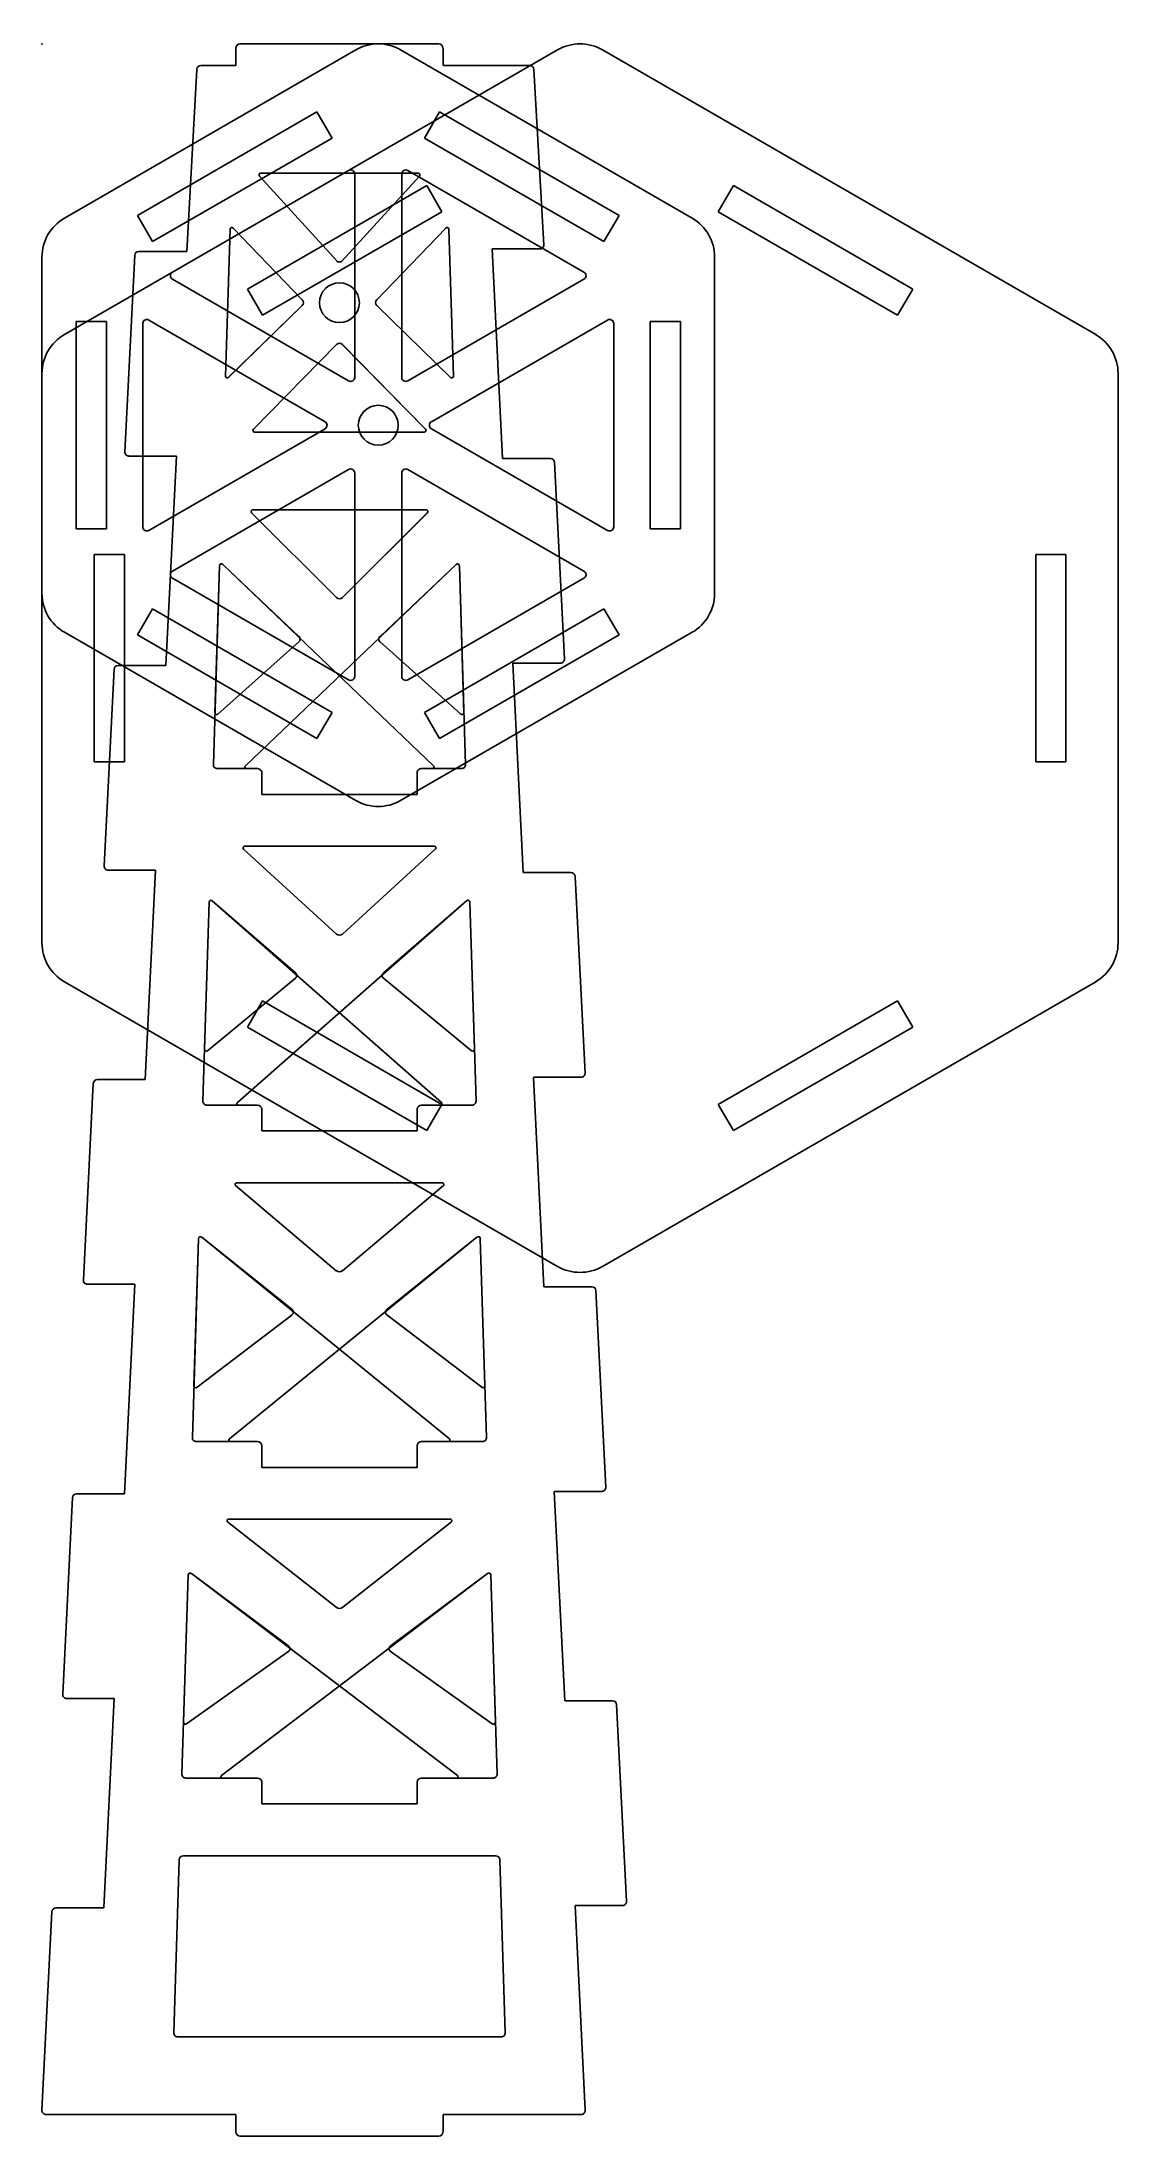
# Model space of a CAD drawing. Header units: centimetres. Extents: x 0 to 13.2, y -25.6 to 0.
import ezdxf

# ---------------------------------------------------------------- set-up
doc = ezdxf.new("R2010")
doc.units = ezdxf.units.CM
doc.header["$MEASUREMENT"] = 0
for name, color, linetype in [('windmill v4 v1_Sketch2', 7, 'Continuous'), ('windmill v4 v1_Sketch4', 7, 'Continuous'), ('windmill v4 v1_Sketch5', 7, 'Continuous'), ('windmill v4 v1_Sketch8', 7, 'Continuous')]:
    doc.layers.add(name, color=color, linetype=linetype)

msp = doc.modelspace()

# ---------------------------------------------------------------- linework, layer by layer
at = {"layer": 'windmill v4 v1_Sketch2'}
for p, q in [((0.275, -3.561), (6.314, -0.074)), ((6.863, -0.074), (12.903, -3.561)), ((4.712, -1.736), (2.516, -3.004)), ((4.897, -2.056), (4.712, -1.736)), ((8.281, -2.056), (8.466, -1.736)), ((8.466, -1.736), (10.662, -3.004)), ((2.7, -3.324), (4.897, -2.056)), ((10.477, -3.324), (8.281, -2.056)), ((2.516, -3.004), (2.7, -3.324)), ((10.662, -3.004), (10.477, -3.324)), ((0, -11.01), (0, -4.036)), ((13.177, -4.036), (13.177, -11.01)), ((0.639, -8.791), (0.639, -6.255)), ((0.639, -6.255), (1.009, -6.255)), ((1.009, -6.255), (1.009, -8.791)), ((12.169, -6.255), (12.539, -6.255)), ((12.169, -8.791), (12.169, -6.255)), ((12.539, -6.255), (12.539, -8.791)), ((1.009, -8.791), (0.639, -8.791)), ((12.539, -8.791), (12.169, -8.791)), ((6.314, -14.973), (0.275, -11.486)), ((12.903, -11.486), (6.863, -14.973)), ((2.516, -12.042), (2.7, -11.722)), ((2.7, -11.722), (4.897, -12.99)), ((10.477, -11.722), (8.281, -12.99)), ((10.662, -12.042), (10.477, -11.722)), ((4.712, -13.31), (2.516, -12.042)), ((8.466, -13.31), (10.662, -12.042)), ((4.897, -12.99), (4.712, -13.31)), ((8.281, -12.99), (8.466, -13.31))]:
    msp.add_line(p, q, dxfattribs=at)
at = {"layer": 'windmill v4 v1_Sketch2', "extrusion": (0, 0, -1)}
for centre, start, end in [((-6.589, -0.549), 60, 120), ((-0.549, -4.036), 360, 60), ((-12.628, -4.036), 119.9999, 180), ((-0.549, -11.01), 300, 0), ((-12.628, -11.01), 180, 240.0001), ((-6.589, -14.497), 240, 300)]:
    msp.add_arc(centre, 0.549, start, end, dxfattribs=at)
at = {"layer": 'windmill v4 v1_Sketch2'}
msp.add_point((0, 0), dxfattribs=at)
at = {"layer": 'windmill v4 v1_Sketch4'}
for p, q in [((4.86, 0), (2.426, 0)), ((2.375, -0.051), (2.375, -0.264)), ((4.911, -0.264), (4.911, -0.051)), ((1.897, -0.312), (1.773, -2.541)), ((2.375, -0.264), (1.947, -0.264)), ((5.973, -0.264), (4.911, -0.264)), ((6.144, -2.46), (6.023, -0.312)), ((3.609, -2.657), (2.664, -1.622)), ((2.68, -1.585), (4.606, -1.585)), ((4.622, -1.622), (3.677, -2.657)), ((2.248, -4.07), (2.304, -2.27)), ((2.341, -2.256), (3.187, -3.133)), ((4.945, -2.256), (4.099, -3.133)), ((5.038, -4.07), (4.982, -2.27)), ((1.773, -2.541), (1.186, -2.541)), ((5.513, -2.512), (6.095, -2.512)), ((5.64, -5.077), (5.513, -2.512)), ((1.136, -2.588), (1.014, -4.996)), ((3.186, -3.205), (2.283, -4.086)), ((4.1, -3.205), (5.004, -4.086)), ((3.608, -3.682), (2.589, -4.719)), ((4.697, -4.719), (3.679, -3.682)), ((2.604, -4.755), (4.682, -4.755)), ((1.064, -5.048), (1.646, -5.048)), ((1.646, -5.048), (1.519, -7.613)), ((6.227, -5.077), (5.64, -5.077)), ((6.398, -7.532), (6.276, -5.124)), ((3.607, -6.78), (2.567, -5.742)), ((2.581, -5.706), (4.705, -5.706)), ((4.72, -5.742), (3.679, -6.78)), ((2.175, -6.391), (2.099, -8.825)), ((4.795, -8.841), (2.214, -6.375)), ((5.072, -6.375), (4.14, -7.256)), ((5.167, -8.191), (5.111, -6.391)), ((4.141, -7.325), (5.131, -8.208)), ((0.883, -7.66), (0.761, -10.068)), ((1.519, -7.613), (0.933, -7.613)), ((5.767, -7.584), (6.348, -7.584)), ((5.894, -10.149), (5.767, -7.584)), ((2.148, -8.876), (2.641, -8.876)), ((2.692, -8.927), (2.692, -9.193)), ((4.594, -9.193), (4.594, -8.927)), ((4.645, -8.876), (4.781, -8.876)), ((2.692, -9.193), (4.594, -9.193)), ((3.606, -10.902), (2.469, -9.861)), ((2.482, -9.827), (4.804, -9.827)), ((4.817, -9.861), (3.68, -10.902)), ((0.811, -10.12), (1.392, -10.12)), ((1.392, -10.12), (1.265, -12.685)), ((6.478, -10.149), (5.894, -10.149)), ((6.652, -12.604), (6.53, -10.199)), ((2.047, -10.512), (1.971, -12.946)), ((4.893, -12.964), (2.086, -10.495)), ((5.2, -10.494), (4.181, -11.379)), ((5.296, -12.312), (5.24, -10.512)), ((4.182, -11.444), (5.258, -12.331)), ((0.629, -12.732), (0.507, -15.14)), ((1.265, -12.685), (0.679, -12.685)), ((6.147, -15.221), (6.021, -12.659)), ((6.023, -12.656), (6.602, -12.656)), ((2.02, -12.997), (2.641, -12.997)), ((2.692, -13.048), (2.692, -13.314)), ((4.594, -13.314), (4.594, -13.048)), ((4.645, -12.997), (4.88, -12.997)), ((2.692, -13.314), (4.594, -13.314)), ((3.604, -15.025), (2.371, -13.981)), ((2.383, -13.948), (4.903, -13.948)), ((4.915, -13.981), (3.682, -15.025)), ((4.991, -17.086), (1.959, -14.614)), ((5.327, -14.614), (4.222, -15.501)), ((1.918, -14.633), (1.842, -17.067)), ((5.425, -16.433), (5.368, -14.633)), ((0.557, -15.192), (1.139, -15.192)), ((1.139, -15.192), (1.012, -17.757)), ((6.734, -15.221), (6.147, -15.221)), ((6.905, -17.676), (6.784, -15.268)), ((4.223, -15.564), (5.386, -16.453)), ((1.891, -17.118), (2.641, -17.118)), ((2.692, -17.169), (2.692, -17.435)), ((4.594, -17.435), (4.594, -17.169)), ((4.645, -17.118), (4.979, -17.118)), ((2.692, -17.435), (4.594, -17.435)), ((0.375, -17.804), (0.254, -20.212)), ((1.012, -17.757), (0.425, -17.757)), ((6.401, -20.293), (6.274, -17.728)), ((6.274, -17.728), (6.855, -17.728)), ((3.603, -19.147), (2.273, -18.1)), ((2.284, -18.069), (5.002, -18.069)), ((5.013, -18.1), (3.683, -19.147)), ((1.789, -18.754), (1.713, -21.188)), ((5.089, -21.208), (1.831, -18.734)), ((5.455, -18.733), (4.263, -19.624)), ((5.553, -20.554), (5.497, -18.754)), ((4.263, -19.684), (5.514, -20.576)), ((0.304, -20.264), (0.885, -20.264)), ((0.885, -20.264), (0.758, -22.829)), ((6.987, -20.293), (6.401, -20.293)), ((7.159, -22.748), (7.037, -20.34)), ((1.762, -21.239), (2.641, -21.239)), ((4.645, -21.239), (5.078, -21.239)), ((2.692, -21.29), (2.692, -21.556)), ((4.594, -21.556), (4.594, -21.29)), ((2.692, -21.556), (4.594, -21.556)), ((1.68, -22.241), (1.614, -24.358)), ((5.554, -22.19), (1.732, -22.19)), ((5.672, -24.358), (5.606, -22.241)), ((6.528, -22.8), (7.109, -22.8)), ((6.652, -25.308), (6.528, -22.8)), ((0.122, -22.876), (0, -25.308)), ((0.758, -22.829), (0.172, -22.829)), ((1.663, -24.409), (5.623, -24.409)), ((0.05, -25.36), (2.375, -25.36)), ((2.375, -25.36), (2.375, -25.574)), ((4.911, -25.36), (6.602, -25.36)), ((4.911, -25.574), (4.911, -25.36)), ((2.426, -25.624), (4.86, -25.624))]:
    msp.add_line(p, q, dxfattribs=at)
at = {"layer": 'windmill v4 v1_Sketch4', "extrusion": (0, 0, -1)}
for centre, radius, start, end in [((-2.426, -0.051), 0.0507, 360, 89.9999), ((-4.86, -0.051), 0.0507, 90.0001, 180), ((-1.947, -0.314), 0.0502, 3.1885, 90), ((-5.973, -0.314), 0.0502, 89.9997, 176.7713), ((-2.68, -1.607), 0.0224, 317.5898, 90.0001), ((-4.606, -1.607), 0.0224, 90.0004, 222.4108), ((-2.326, -2.27), 0.0214, 1.7903, 136.0507), ((-4.961, -2.27), 0.0214, 43.9478, 178.2104), ((-1.186, -2.591), 0.0499, 2.8941, 90), ((-6.095, -2.463), 0.0497, 176.7714, 269.9999), ((-3.643, -2.626), 0.0463, 222.411, 317.5896), ((-3.151, -3.169), 0.051, 136.0517, 225.7477), ((-4.136, -3.169), 0.051, 314.2523, 43.9483), ((-3.643, -3.717), 0.0498, 44.4843, 135.5164), ((-2.268, -4.071), 0.0205, 225.7479, 1.79), ((-5.018, -4.071), 0.0205, 178.211, 314.253), ((-2.604, -4.734), 0.0213, 269.9998, 44.4844), ((-4.682, -4.734), 0.0213, 135.5161, 270.0003), ((-1.064, -4.998), 0.0499, 270.0001, 2.8941), ((-6.227, -5.127), 0.0498, 90.0003, 177.1049), ((-2.581, -5.727), 0.021, 314.9217, 89.9997), ((-4.705, -5.727), 0.021, 89.9999, 225.0788), ((-2.198, -6.391), 0.0226, 1.7899, 133.6881), ((-5.088, -6.391), 0.0228, 46.6063, 178.2102), ((-3.643, -6.744), 0.0509, 225.0791, 314.9221), ((-4.172, -7.29), 0.0466, 311.7582, 46.608), ((-0.933, -7.663), 0.0499, 2.8943, 90), ((-6.348, -7.534), 0.05, 177.1003, 269.998), ((-5.145, -8.192), 0.0218, 178.21, 311.7559), ((-2.148, -8.827), 0.0492, 270.0001, 1.7898), ((-2.641, -8.927), 0.0507, 90.0001, 180.0004), ((-4.645, -8.927), 0.0507, 359.9996, 89.9999), ((-4.781, -8.856), 0.0203, 133.6885, 269.9996), ((-2.482, -9.847), 0.0197, 312.4809, 90), ((-4.804, -9.847), 0.0197, 90.0015, 227.5178), ((-0.811, -10.07), 0.0499, 270.0001, 2.8941), ((-6.478, -10.201), 0.0525, 90.0001, 177.1045), ((-2.07, -10.512), 0.0239, 1.7921, 131.3389), ((-5.216, -10.512), 0.0241, 49.0266, 178.2105), ((-3.643, -10.861), 0.0554, 227.5194, 312.4817), ((-4.209, -11.411), 0.0429, 309.4846, 49.0311), ((-5.273, -12.313), 0.023, 178.2116, 309.4806), ((-0.679, -12.735), 0.0499, 2.8952, 90), ((-6.023, -12.659), 0.00239, 357.2251, 89.9927), ((-6.602, -12.606), 0.05, 177.1047, 270.0004), ((-2.02, -12.948), 0.0492, 270.0001, 1.7898), ((-2.641, -13.048), 0.0507, 90.0001, 179.9995), ((-4.645, -13.048), 0.0507, 0.0005, 89.9999), ((-4.88, -12.978), 0.0191, 131.3385, 270.0007), ((-2.383, -13.967), 0.0186, 310.2507, 89.9984), ((-4.903, -13.967), 0.0186, 90.0007, 229.7513), ((-1.943, -14.634), 0.0251, 1.7896, 129.1898), ((-5.343, -14.634), 0.0253, 51.2333, 178.2111), ((-3.643, -14.979), 0.0599, 229.7517, 310.2483), ((-0.557, -15.142), 0.0499, 270, 2.8958), ((-6.734, -15.271), 0.0498, 90.0003, 177.1048), ((-4.247, -15.532), 0.0398, 307.4096, 51.2373), ((-5.4, -16.434), 0.0241, 178.2123, 307.4061), ((-1.891, -17.069), 0.0492, 270.0001, 1.7898), ((-2.641, -17.169), 0.0507, 90.0001, 179.9995), ((-4.645, -17.169), 0.0507, 0.0005, 89.9999), ((-4.979, -17.1), 0.0181, 129.1911, 269.9995), ((-6.855, -17.678), 0.05, 177.1055, 270.0004), ((-0.425, -17.807), 0.0499, 2.8961, 90), ((-2.284, -18.087), 0.0176, 308.2041, 90), ((-5.002, -18.087), 0.0176, 89.9992, 231.798), ((-1.815, -18.755), 0.0262, 1.7918, 127.2223), ((-5.471, -18.755), 0.0264, 53.2474, 178.2089), ((-3.643, -19.097), 0.0644, 231.7963, 308.2037), ((-4.285, -19.653), 0.037, 305.511, 53.2457), ((-0.304, -20.215), 0.0499, 270, 2.8958), ((-6.987, -20.343), 0.0498, 90.0003, 177.1048), ((-5.528, -20.555), 0.0251, 178.2124, 305.5095), ((-1.762, -21.19), 0.0492, 270, 1.791), ((-2.641, -21.29), 0.0507, 90.0001, 179.9995), ((-4.645, -21.29), 0.0507, 0.0005, 89.9999), ((-5.078, -21.222), 0.0171, 127.2208, 270.0008), ((-1.732, -22.242), 0.0523, 1.7905, 90), ((-5.554, -22.242), 0.0523, 90.0001, 178.2106), ((-7.109, -22.75), 0.05, 177.1055, 270.0004), ((-0.172, -22.879), 0.0499, 2.8686, 90), ((-1.663, -24.36), 0.0492, 269.9999, 1.7904), ((-5.623, -24.36), 0.0492, 178.2107, 270), ((-0.05, -25.31), 0.0499, 270, 2.8674), ((-6.602, -25.31), 0.0499, 177.1642, 269.9998), ((-2.426, -25.574), 0.0507, 270.0001, 359.9995), ((-4.86, -25.574), 0.0507, 180.0005, 269.9999)]:
    msp.add_arc(centre, radius, start, end, dxfattribs=at)
at = {"layer": 'windmill v4 v1_Sketch4'}
for points in [[(3.399, -3.17), (3.399, -3.035), (3.508, -2.926), (3.643, -2.926)], [(3.643, -2.926), (3.778, -2.926), (3.887, -3.035), (3.887, -3.17)], [(3.643, -3.414), (3.508, -3.414), (3.399, -3.305), (3.399, -3.17)], [(3.887, -3.17), (3.887, -3.305), (3.778, -3.414), (3.643, -3.414)]]:
    msp.add_open_spline(points, degree=3, dxfattribs=at)
msp.add_point((0, 0), dxfattribs=at)
at = {"layer": 'windmill v4 v1_Sketch5'}
for p, q in [((4.86, 0), (2.426, 0)), ((2.375, -0.051), (2.375, -0.264)), ((4.911, -0.264), (4.911, -0.051)), ((1.897, -0.312), (1.773, -2.541)), ((2.375, -0.264), (1.947, -0.264)), ((5.973, -0.264), (4.911, -0.264)), ((6.144, -2.46), (6.023, -0.312)), ((2.663, -1.622), (3.609, -2.657)), ((4.606, -1.585), (2.68, -1.585)), ((3.677, -2.657), (4.622, -1.622)), ((2.248, -4.07), (2.304, -2.27)), ((2.341, -2.256), (3.187, -3.133)), ((4.945, -2.256), (4.099, -3.133)), ((5.038, -4.07), (4.982, -2.27)), ((1.773, -2.541), (1.186, -2.541)), ((5.513, -2.512), (6.095, -2.512)), ((5.64, -5.077), (5.513, -2.512)), ((1.136, -2.588), (1.014, -4.996)), ((3.186, -3.205), (2.282, -4.086)), ((4.1, -3.205), (5.003, -4.086)), ((2.589, -4.719), (3.607, -3.682)), ((3.678, -3.682), (4.697, -4.719)), ((4.682, -4.755), (2.604, -4.755)), ((1.064, -5.048), (1.646, -5.048)), ((1.646, -5.048), (1.519, -7.613)), ((6.227, -5.077), (5.64, -5.077)), ((6.398, -7.532), (6.276, -5.124)), ((2.566, -5.742), (3.607, -6.78)), ((4.705, -5.706), (2.581, -5.706)), ((3.679, -6.78), (4.719, -5.742)), ((2.119, -8.191), (2.175, -6.391)), ((2.214, -6.375), (3.146, -7.256)), ((2.491, -8.841), (5.072, -6.375)), ((5.111, -6.391), (5.187, -8.825)), ((3.145, -7.325), (2.155, -8.208)), ((0.883, -7.66), (0.761, -10.068)), ((1.519, -7.613), (0.933, -7.613)), ((5.894, -10.149), (5.767, -7.584)), ((5.767, -7.584), (6.348, -7.584)), ((2.641, -8.876), (2.505, -8.876)), ((2.692, -9.193), (2.692, -8.927)), ((4.594, -8.927), (4.594, -9.193)), ((5.137, -8.876), (4.645, -8.876)), ((4.594, -9.193), (2.692, -9.193)), ((2.469, -9.861), (3.605, -10.902)), ((4.804, -9.827), (2.482, -9.827)), ((3.68, -10.902), (4.817, -9.861)), ((0.811, -10.12), (1.392, -10.12)), ((1.392, -10.12), (1.265, -12.685)), ((6.478, -10.149), (5.894, -10.149)), ((6.652, -12.604), (6.53, -10.199)), ((1.99, -12.312), (2.046, -10.512)), ((2.086, -10.494), (3.105, -11.379)), ((2.393, -12.964), (5.2, -10.495)), ((5.239, -10.512), (5.315, -12.946)), ((3.104, -11.444), (2.028, -12.331)), ((0.629, -12.732), (0.507, -15.14)), ((1.265, -12.685), (0.679, -12.685)), ((6.147, -15.221), (6.021, -12.659)), ((6.023, -12.656), (6.602, -12.656)), ((2.641, -12.997), (2.406, -12.997)), ((2.692, -13.314), (2.692, -13.048)), ((4.594, -13.048), (4.594, -13.314)), ((5.266, -12.997), (4.645, -12.997)), ((4.594, -13.314), (2.692, -13.314)), ((2.371, -13.981), (3.604, -15.025)), ((4.903, -13.948), (2.383, -13.948)), ((3.682, -15.025), (4.915, -13.981)), ((1.959, -14.614), (3.064, -15.501)), ((2.295, -17.086), (5.327, -14.614)), ((1.861, -16.433), (1.918, -14.633)), ((5.368, -14.633), (5.444, -17.067)), ((0.557, -15.192), (1.139, -15.192)), ((1.139, -15.192), (1.012, -17.757)), ((6.734, -15.221), (6.147, -15.221)), ((6.905, -17.676), (6.784, -15.268)), ((3.063, -15.564), (1.9, -16.453)), ((2.641, -17.118), (2.307, -17.118)), ((2.692, -17.435), (2.692, -17.169)), ((4.594, -17.169), (4.594, -17.435)), ((5.395, -17.118), (4.645, -17.118)), ((4.594, -17.435), (2.692, -17.435)), ((0.375, -17.804), (0.254, -20.212)), ((1.012, -17.757), (0.425, -17.757)), ((6.401, -20.293), (6.274, -17.728)), ((6.274, -17.728), (6.855, -17.728)), ((2.273, -18.1), (3.603, -19.147)), ((5.002, -18.069), (2.284, -18.069)), ((3.683, -19.147), (5.013, -18.1)), ((1.733, -20.554), (1.789, -18.754)), ((1.831, -18.733), (3.023, -19.624)), ((2.197, -21.208), (5.455, -18.734)), ((5.497, -18.754), (5.573, -21.188)), ((3.023, -19.684), (1.772, -20.576)), ((0.304, -20.264), (0.885, -20.264)), ((0.885, -20.264), (0.758, -22.829)), ((6.987, -20.293), (6.401, -20.293)), ((7.159, -22.748), (7.037, -20.34)), ((2.641, -21.239), (2.208, -21.239)), ((5.524, -21.239), (4.645, -21.239)), ((2.692, -21.556), (2.692, -21.29)), ((4.594, -21.29), (4.594, -21.556)), ((4.594, -21.556), (2.692, -21.556)), ((1.68, -22.241), (1.614, -24.358)), ((5.554, -22.19), (1.732, -22.19)), ((5.672, -24.358), (5.606, -22.241)), ((6.652, -25.308), (6.528, -22.8)), ((6.528, -22.8), (7.109, -22.8)), ((0.122, -22.876), (0, -25.308)), ((0.758, -22.829), (0.172, -22.829)), ((1.663, -24.409), (5.623, -24.409)), ((0.05, -25.36), (2.375, -25.36)), ((2.375, -25.36), (2.375, -25.574)), ((4.911, -25.36), (6.602, -25.36)), ((4.911, -25.574), (4.911, -25.36)), ((2.426, -25.624), (4.86, -25.624))]:
    msp.add_line(p, q, dxfattribs=at)
at = {"layer": 'windmill v4 v1_Sketch5', "extrusion": (0, 0, -1)}
for centre, radius, start, end in [((-2.426, -0.051), 0.0507, 360, 89.9999), ((-4.86, -0.051), 0.0507, 90.0001, 180), ((-1.947, -0.314), 0.0502, 3.1885, 90), ((-5.973, -0.314), 0.0502, 89.9997, 176.7713), ((-2.68, -1.607), 0.0224, 317.5892, 90.0001), ((-4.606, -1.607), 0.0224, 90.0004, 222.4102), ((-2.325, -2.27), 0.0214, 1.7896, 136.0518), ((-4.96, -2.27), 0.0214, 43.9482, 178.2097), ((-1.186, -2.591), 0.0499, 2.8941, 90), ((-6.095, -2.463), 0.0497, 176.7714, 269.9999), ((-3.643, -2.626), 0.0463, 222.4104, 317.589), ((-3.15, -3.169), 0.051, 136.0517, 225.7477), ((-4.135, -3.169), 0.051, 314.2523, 43.9483), ((-3.643, -3.717), 0.0498, 44.4836, 135.5157), ((-2.268, -4.071), 0.0205, 225.747, 1.789), ((-5.018, -4.071), 0.0205, 178.21, 314.2521), ((-2.604, -4.734), 0.0213, 270.0002, 44.4839), ((-4.682, -4.734), 0.0213, 135.5156, 270.0012), ((-1.064, -4.998), 0.0499, 270.0001, 2.8941), ((-6.227, -5.127), 0.0498, 90.0003, 177.1049), ((-2.581, -5.727), 0.021, 314.9212, 90.0001), ((-4.705, -5.727), 0.021, 89.9997, 225.0783), ((-2.198, -6.391), 0.0228, 1.7893, 133.3937), ((-5.088, -6.391), 0.0226, 46.3126, 178.2097), ((-3.643, -6.744), 0.0509, 225.0779, 314.9209), ((-3.114, -7.29), 0.0466, 133.392, 228.2418), ((-0.933, -7.663), 0.0499, 2.8943, 90), ((-6.348, -7.534), 0.05, 177.1003, 269.998), ((-2.141, -8.192), 0.0218, 228.2441, 1.79), ((-2.505, -8.856), 0.0203, 270.0004, 46.3115), ((-2.641, -8.927), 0.0507, 90.0001, 180.0004), ((-4.645, -8.927), 0.0507, 359.9996, 89.9999), ((-5.137, -8.827), 0.0492, 178.2102, 270.0002), ((-2.482, -9.847), 0.0197, 312.4822, 89.999), ((-4.804, -9.847), 0.0197, 90, 227.5191), ((-0.811, -10.07), 0.0499, 270.0001, 2.8941), ((-6.478, -10.201), 0.0525, 90.0001, 177.1045), ((-2.07, -10.512), 0.0241, 1.7895, 130.9734), ((-5.215, -10.512), 0.0239, 48.6611, 178.2079), ((-3.643, -10.861), 0.0554, 227.5183, 312.4806), ((-3.077, -11.411), 0.0429, 130.9689, 230.5154), ((-2.013, -12.313), 0.023, 230.5194, 1.7884), ((-0.679, -12.735), 0.0499, 2.8952, 90), ((-6.023, -12.659), 0.00239, 357.2251, 89.9927), ((-6.602, -12.606), 0.05, 177.1047, 270.0004), ((-2.406, -12.978), 0.0191, 269.9993, 48.6615), ((-2.641, -13.048), 0.0507, 90.0001, 179.9995), ((-4.645, -13.048), 0.0507, 0.0005, 89.9999), ((-5.266, -12.948), 0.0492, 178.2102, 270.0002), ((-2.383, -13.967), 0.0186, 310.2487, 89.9999), ((-4.903, -13.967), 0.0186, 90.0016, 229.7493), ((-1.943, -14.634), 0.0253, 1.7886, 128.7673), ((-5.343, -14.634), 0.0251, 50.8102, 178.2104), ((-3.643, -14.979), 0.0599, 229.7517, 310.2483), ((-0.557, -15.142), 0.0499, 270, 2.8958), ((-6.734, -15.271), 0.0498, 90.0003, 177.1048), ((-3.039, -15.532), 0.0398, 128.7627, 232.5904), ((-1.885, -16.434), 0.0241, 232.5945, 1.7873), ((-2.307, -17.1), 0.0181, 270.0011, 50.8089), ((-2.641, -17.169), 0.0507, 90.0001, 179.9995), ((-4.645, -17.169), 0.0507, 0.0005, 89.9999), ((-5.395, -17.069), 0.0492, 178.2102, 270.0002), ((-6.855, -17.678), 0.05, 177.1055, 270.0004), ((-0.425, -17.807), 0.0499, 2.8961, 90), ((-2.284, -18.087), 0.0176, 308.202, 90.0014), ((-5.002, -18.087), 0.0176, 90, 231.7959), ((-1.815, -18.755), 0.0264, 1.7908, 126.7534), ((-5.471, -18.755), 0.0262, 52.7777, 178.2082), ((-3.643, -19.097), 0.0644, 231.7963, 308.2037), ((-3.001, -19.653), 0.037, 126.7543, 234.489), ((-0.304, -20.215), 0.0499, 270, 2.8958), ((-6.987, -20.343), 0.0498, 90.0003, 177.1048), ((-1.758, -20.555), 0.0251, 234.49, 1.7879), ((-2.208, -21.222), 0.0171, 269.9986, 52.7792), ((-2.641, -21.29), 0.0507, 90.0001, 179.9995), ((-4.645, -21.29), 0.0507, 0.0005, 89.9999), ((-5.524, -21.19), 0.0492, 178.209, 270), ((-1.732, -22.242), 0.0523, 1.7905, 90), ((-5.554, -22.242), 0.0523, 90.0001, 178.2106), ((-7.109, -22.75), 0.05, 177.1055, 270.0004), ((-0.172, -22.879), 0.0499, 2.8686, 90), ((-1.663, -24.36), 0.0492, 269.9999, 1.7904), ((-5.623, -24.36), 0.0492, 178.2107, 270), ((-0.05, -25.31), 0.0499, 270, 2.8674), ((-6.602, -25.31), 0.0499, 177.1642, 269.9998), ((-2.426, -25.574), 0.0507, 270.0001, 359.9995), ((-4.86, -25.574), 0.0507, 180.0005, 269.9999)]:
    msp.add_arc(centre, radius, start, end, dxfattribs=at)
at = {"layer": 'windmill v4 v1_Sketch5'}
for points in [[(3.399, -3.17), (3.399, -3.035), (3.508, -2.926), (3.643, -2.926)], [(3.643, -2.926), (3.778, -2.926), (3.887, -3.035), (3.887, -3.17)], [(3.643, -3.414), (3.508, -3.414), (3.399, -3.305), (3.399, -3.17)], [(3.887, -3.17), (3.887, -3.305), (3.778, -3.414), (3.643, -3.414)]]:
    msp.add_open_spline(points, degree=3, dxfattribs=at)
msp.add_point((0, 0), dxfattribs=at)
at = {"layer": 'windmill v4 v1_Sketch8'}
for p, q in [((0.275, -2.134), (3.843, -0.074)), ((4.392, -0.074), (7.961, -2.134)), ((3.367, -0.833), (1.17, -2.101)), ((3.552, -1.153), (3.367, -0.833)), ((4.684, -1.153), (4.869, -0.833)), ((4.869, -0.833), (7.066, -2.101)), ((1.355, -2.421), (3.552, -1.153)), ((6.881, -2.421), (4.684, -1.153)), ((1.599, -2.796), (3.755, -1.551)), ((3.83, -1.594), (3.83, -4.084)), ((4.406, -1.594), (4.406, -4.084)), ((6.637, -2.796), (4.481, -1.551)), ((1.17, -2.101), (1.355, -2.421)), ((7.066, -2.101), (6.881, -2.421)), ((0, -6.731), (0, -2.61)), ((8.236, -2.61), (8.236, -6.731)), ((3.755, -4.128), (1.599, -2.883)), ((4.481, -4.128), (6.637, -2.883)), ((0.419, -5.938), (0.419, -3.402)), ((0.419, -3.402), (0.789, -3.402)), ((0.789, -3.402), (0.789, -5.938)), ((1.235, -5.915), (1.235, -3.425)), ((1.31, -3.382), (3.467, -4.627)), ((4.769, -4.627), (6.926, -3.382)), ((7.001, -3.425), (7.001, -5.915)), ((7.447, -3.402), (7.817, -3.402)), ((7.447, -5.938), (7.447, -3.402)), ((7.817, -3.402), (7.817, -5.938)), ((3.467, -4.713), (1.31, -5.958)), ((6.926, -5.958), (4.769, -4.713)), ((3.755, -5.213), (1.599, -6.458)), ((3.83, -7.746), (3.83, -5.256)), ((4.406, -7.746), (4.406, -5.256)), ((4.481, -5.213), (6.637, -6.458)), ((0.789, -5.938), (0.419, -5.938)), ((7.817, -5.938), (7.447, -5.938)), ((1.599, -6.544), (3.755, -7.789)), ((6.637, -6.544), (4.481, -7.789)), ((1.17, -7.239), (1.355, -6.919)), ((1.355, -6.919), (3.552, -8.187)), ((6.881, -6.919), (4.684, -8.187)), ((7.066, -7.239), (6.881, -6.919)), ((3.843, -9.267), (0.275, -7.206)), ((3.367, -8.507), (1.17, -7.239)), ((7.961, -7.206), (4.392, -9.267)), ((4.869, -8.507), (7.066, -7.239)), ((3.552, -8.187), (3.367, -8.507)), ((4.684, -8.187), (4.869, -8.507))]:
    msp.add_line(p, q, dxfattribs=at)
at = {"layer": 'windmill v4 v1_Sketch8', "extrusion": (0, 0, -1)}
for centre, radius, start, end in [((-4.118, -0.549), 0.549, 60, 120), ((-3.78, -1.594), 0.0499, 60, 180.0001), ((-4.456, -1.594), 0.0499, 0.0003, 120), ((-0.549, -2.61), 0.549, 360, 60), ((-7.687, -2.61), 0.549, 120, 180), ((-1.623, -2.839), 0.0499, 299.9997, 60.0003), ((-6.612, -2.839), 0.0499, 119.9997, 240.0003), ((-1.285, -3.425), 0.0499, 359.9999, 120.0002), ((-6.951, -3.425), 0.0499, 60, 179.9997), ((-3.78, -4.084), 0.0499, 179.9999, 300), ((-4.456, -4.084), 0.0499, 240, 0.0001), ((-3.442, -4.67), 0.0499, 119.9997, 240.0003), ((-4.794, -4.67), 0.0499, 299.9997, 60.0003), ((-3.78, -5.256), 0.0499, 60, 180.0001), ((-4.456, -5.256), 0.0499, 359.9999, 120), ((-1.285, -5.915), 0.0499, 240, 0.0001), ((-6.951, -5.915), 0.0499, 179.9999, 300), ((-1.623, -6.501), 0.0499, 299.9997, 60.0003), ((-6.612, -6.501), 0.0499, 119.9997, 240.0003), ((-0.549, -6.731), 0.549, 300, 360), ((-7.687, -6.731), 0.549, 180, 239.9999), ((-3.78, -7.746), 0.0499, 179.999, 300), ((-4.456, -7.746), 0.0499, 240, 0.001), ((-4.118, -8.791), 0.549, 240, 300)]:
    msp.add_arc(centre, radius, start, end, dxfattribs=at)
at = {"layer": 'windmill v4 v1_Sketch8'}
for points in [[(3.874, -4.67), (3.874, -4.535), (3.983, -4.426), (4.118, -4.426)], [(4.118, -4.426), (4.253, -4.426), (4.362, -4.535), (4.362, -4.67)], [(4.118, -4.914), (3.983, -4.914), (3.874, -4.805), (3.874, -4.67)], [(4.362, -4.67), (4.362, -4.805), (4.253, -4.914), (4.118, -4.914)]]:
    msp.add_open_spline(points, degree=3, dxfattribs=at)
msp.add_point((0, 0), dxfattribs=at)

doc.saveas('drawing.dxf')
